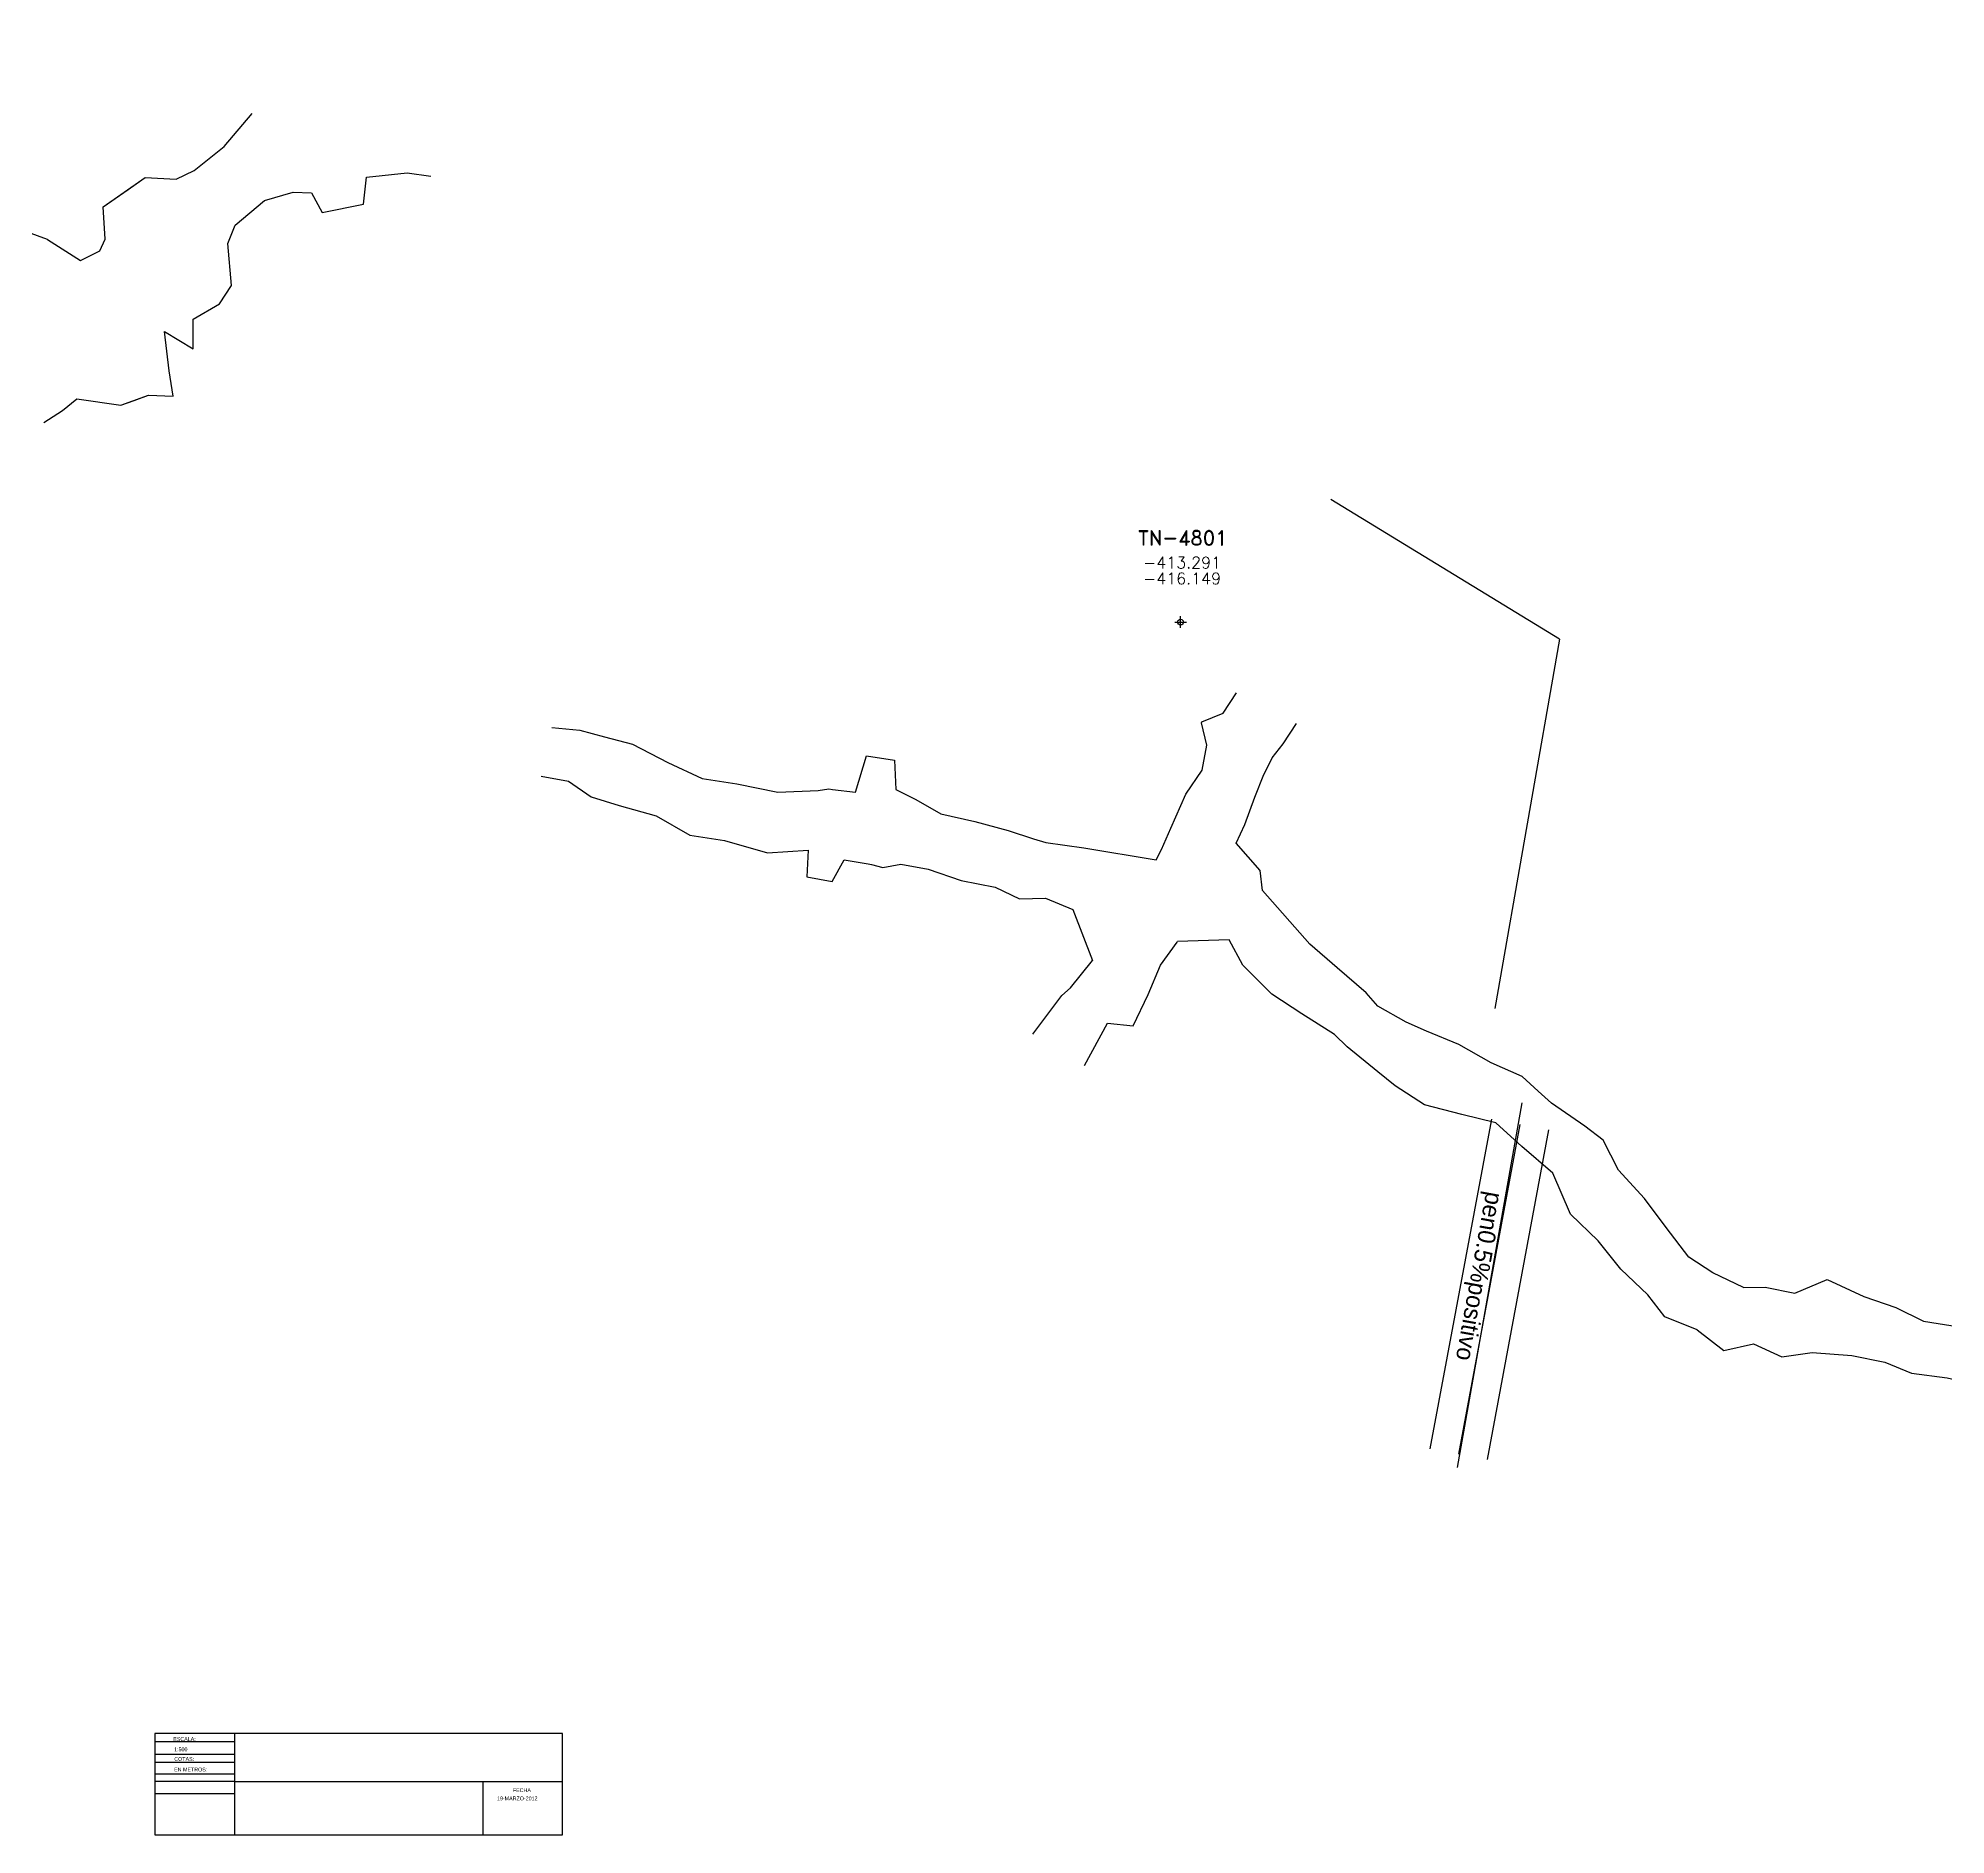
# Model space of a CAD drawing. Extents: x 3 to 13121, y 0 to 10397.
# Drawn here: x 10665.9 to 10830.1, y 9772.4 to 9927.1 of the extents above; entities that cross this region are included whole.
import ezdxf
from ezdxf.enums import TextEntityAlignment as Align

# ---------------------------------------------------------------- set-up
doc = ezdxf.new("R2010")
doc.units = 0
doc.header["$MEASUREMENT"] = 0
doc.header["$PDMODE"] = 34
doc.header["$PDSIZE"] = 0.5
doc.layers.add('F-485-7495-EW-SCR', color=4, linetype='Continuous')
doc.styles.add('ROMAND', font='romand', dxfattribs={"width": 0.7})
doc.styles.add('ROMANS', font='romans.shx', dxfattribs={"width": 1.65})

# ---------------------------------------------------------------- blocks, each defined once
blk = doc.blocks.new('F2')
blk.add_point((0, 0))
at = {"style": 'ROMAND'}
for tag, height, p in [('NOMBRE', 1.25, (0.2, 6.62)), ('CIELO', 1, (0.14, 4.62)), ('PISO', 1, (0.14, 3.25))]:
    blk.add_attdef(tag, text='', height=height, dxfattribs=at).set_placement(p, align=Align.CENTER)
at = {"style": 'ROMANS', "flags": 1}
for tag, p in [('MINA', (-0.07, -3.26)), ('LOCALIZACION', (-0.07, -4.93)), ('ESTRUCTURA', (-0.07, -6.62)), ('NIVEL', (-0.07, -8.29)), ('OBRA', (-0.07, -10.12)), ('FECHA', (-0.07, -11.79)), ('ATRAS', (-0.07, -13.48)), ('TOPOGRAFO', (2.67, -15.3))]:
    blk.add_attdef(tag, text='', height=1.25, dxfattribs=at).set_placement(p, align=Align.CENTER)

msp = doc.modelspace()

# ---------------------------------------------------------------- linework, layer by layer
at = {"color": 5, "linetype": 'Continuous'}
for points in [[(10796.87471, 9875.34221), (10777.19158, 9887.36666)], [(10796.87471, 9875.34221), (10791.32599, 9843.53783)]]:
    msp.add_lwpolyline(points, dxfattribs=at)
at = {"color": 0, "linetype": 'Continuous'}
for points in [[(10675.98599, 9781.1152), (10675.98599, 9772.39504), (10711.0718, 9772.39504), (10711.0718, 9781.1152), (10675.98599, 9781.1152)], [(10682.83874, 9780.40105), (10675.98599, 9780.40105)], [(10682.83874, 9781.1152), (10682.83874, 9772.39504)], [(10675.98599, 9779.34862), (10682.83874, 9779.34862)], [(10682.83874, 9778.63447), (10675.98599, 9778.63447)], [(10675.98599, 9777.65721), (10682.83874, 9777.65721)], [(10682.83874, 9776.98064), (10675.98599, 9776.98064)], [(10682.83874, 9776.98064), (10711.0718, 9776.98064)], [(10704.21906, 9776.98064), (10704.21906, 9772.39504)], [(10682.83874, 9775.92821), (10675.98599, 9775.92821)]]:
    msp.add_lwpolyline(points, dxfattribs=at)
at = {"layer": 'F-485-7495-EW-SCR', "color": 4, "linetype": 'Continuous'}
for points, elevation in [([(10666.72467, 9909.7521), (10663.29888, 9910.98991), (10661.44771, 9912.17751), (10659.74592, 9914.33856), (10657.9123, 9916.10895), (10656.13636, 9916.61764), (10654.84967, 9917.79803), (10654.86463, 9919.05088), (10653.24461, 9921.97657), (10654.85032, 9923.78565), (10657.65098, 9926.04155), (10661.68942, 9927.07489)], -429.2355), ([(10666.72561, 9909.75222), (10663.29888, 9910.98991), (10661.44771, 9912.17751), (10659.74592, 9914.33856), (10657.9123, 9916.10895), (10656.13636, 9916.61764), (10654.84967, 9917.79803), (10654.86463, 9919.05088), (10653.24461, 9921.97657), (10654.85032, 9923.78565), (10654.85032, 9923.78565), (10657.65098, 9926.04155)], -425.1355), ([(10666.72467, 9909.7521), (10666.72467, 9909.7521), (10666.72467, 9909.7521), (10669.58358, 9907.9421), (10671.23822, 9908.75498), (10671.70594, 9909.77026), (10671.51654, 9912.56544), (10673.67039, 9914.03445), (10675.13747, 9915.08148), (10677.82342, 9914.92669), (10679.36268, 9915.68731), (10681.93848, 9917.74159), (10684.35078, 9920.58477)], -424.89759), ([(10666.72561, 9909.75222), (10666.72561, 9909.75222), (10669.58358, 9907.9421), (10671.23822, 9908.75498), (10671.70594, 9909.77026), (10671.51654, 9912.56544), (10675.13747, 9915.08148), (10677.82342, 9914.92669), (10679.36268, 9915.68731), (10681.93848, 9917.74159), (10684.35078, 9920.58477)], -420.29759), ([(10666.40814, 9893.99533), (10668.01577, 9895.02681), (10669.26427, 9896.02688), (10673.04358, 9895.46664), (10674.18938, 9895.87433), (10675.41648, 9896.34235), (10677.54023, 9896.24974), (10677.21074, 9898.4202), (10676.80229, 9901.80868), (10679.27058, 9900.32642), (10679.26873, 9902.88745), (10681.54762, 9904.20037), (10682.57708, 9905.79373), (10682.26218, 9909.38526), (10682.89972, 9910.96509), (10685.41558, 9913.09941), (10687.87205, 9913.81489), (10689.46525, 9913.75351), (10690.3909, 9912.0712), (10693.94489, 9912.78151), (10694.18162, 9915.10337), (10697.68573, 9915.47686), (10699.72582, 9915.18749)], -424.89759), ([(10666.40814, 9893.99533), (10668.01577, 9895.02681), (10669.26427, 9896.02688), (10673.04358, 9895.46664), (10675.41648, 9896.34235), (10677.54023, 9896.24974), (10677.21074, 9898.4202), (10676.80229, 9901.80868), (10679.27058, 9900.32642), (10679.26873, 9902.88745), (10681.54762, 9904.20037), (10682.57708, 9905.79373), (10682.26218, 9909.38526), (10682.89972, 9910.96509), (10685.41558, 9913.09941), (10687.87205, 9913.81489), (10689.46525, 9913.7535), (10690.3909, 9912.0712), (10693.94489, 9912.7815), (10694.18161, 9915.10337)], -420.29759), ([(10694.18161, 9915.10337), (10697.68573, 9915.47686)], -420.29759), ([(10793.63651, 9835.4059), (10788.05996, 9804.0121)], -425.14877), ([(10793.48, 9833.541), (10788.19, 9805.172)], -429.919)]:
    msp.add_lwpolyline(points, dxfattribs=dict(at, elevation=elevation))
for points in [[(10791.02236, 9833.99928), (10785.73236, 9805.63028)], [(10795.93764, 9833.08272), (10790.64764, 9804.71372)]]:
    msp.add_lwpolyline(points, dxfattribs=at)
for points in [[(10762.16079, 9856.34355, -424.12729), (10762.61521, 9857.23093, -424.20511), (10763.43502, 9859.05128, -424.86076), (10764.71113, 9861.98207, -424.70981), (10766.11418, 9864.0638, -425.30437), (10766.5344, 9866.20078, -425.46781), (10766.05891, 9868.12439, -425.78454), (10766.10435, 9868.21313, -425.79233), (10767.94308, 9868.95168, -425.50907), (10769.07536, 9870.72403, -425.6725)], [(10762.16079, 9856.34355, -428.52729), (10762.61521, 9857.23093, -428.60511), (10763.43502, 9859.05128, -428.76076), (10764.71113, 9861.98207, -429.00981), (10766.11418, 9864.0638, -429.40437), (10766.5344, 9866.20078, -429.56781), (10766.05891, 9868.12439, -429.58454), (10766.10435, 9868.21313, -429.59233), (10767.94308, 9868.95168, -429.60907), (10769.07536, 9870.72403, -429.7725)], [(10710.14632, 9867.72842, -423.06228), (10712.55361, 9867.5057, -422.83534), (10714.67968, 9866.93531, -422.50232), (10717.0986, 9866.30045, -422.67842), (10720.12647, 9864.7124, -423.17888), (10723.09972, 9863.34116, -423.37629), (10726.07121, 9862.89185, -423.16761)], [(10710.14632, 9867.72842, -426.76228), (10712.55361, 9867.5057, -426.93534), (10714.67968, 9866.93531, -426.90232), (10717.0986, 9866.30045, -427.07842), (10720.12647, 9864.7124, -427.17888), (10723.09972, 9863.34116, -427.57629), (10726.07121, 9862.89185, -427.36761)], [(10769.03995, 9857.76138, -428.07911), (10769.78461, 9859.38404, -429.00981), (10770.65362, 9861.73924, -429.40437), (10771.42987, 9863.69391, -429.56781), (10772.11148, 9865.02499, -429.58454), (10772.15693, 9865.11373, -429.59233), (10773.10557, 9866.30806, -429.60907), (10774.23785, 9868.08041, -429.7725)], [(10769.04393, 9857.75687, -423.88003), (10769.04855, 9857.76538, -423.87911), (10769.78461, 9859.38404, -424.70981), (10770.65362, 9861.73924, -425.30437), (10771.42987, 9863.69391, -425.46781), (10772.11148, 9865.02499, -425.78454), (10772.15693, 9865.11373, -425.79233), (10773.10557, 9866.30806, -425.50907), (10774.23785, 9868.08041, -425.6725)], [(10726.07121, 9862.89185, -423.16761), (10729.59341, 9862.16416, -422.92564), (10733.06174, 9862.29263, -421.99068), (10733.99878, 9862.43976, -422.2079), (10734.2946, 9862.39018, -422.21364), (10736.28326, 9862.15827, -422.4519), (10737.22256, 9865.29204, -422.79207), (10739.64978, 9864.92147, -422.79781), (10739.76811, 9862.38536, -422.71694)], [(10726.07121, 9862.89185, -427.36761), (10729.59341, 9862.16416, -427.12564), (10733.06174, 9862.29263, -427.09068), (10733.99878, 9862.43976, -427.0079), (10734.2946, 9862.39018, -427.01364), (10736.28326, 9862.15827, -426.9519), (10737.22256, 9865.29202, -426.99207), (10739.64978, 9864.92147, -426.99781), (10739.76811, 9862.38536, -427.11694)], [(10709.22192, 9863.52895, -423.06228), (10711.58621, 9863.11091, -422.83534), (10713.5403, 9861.75922, -422.50232), (10715.93772, 9861.02671, -422.67842), (10719.11608, 9860.12229, -423.17888), (10722.02483, 9858.45806, -423.37629), (10724.99633, 9858.00875, -423.16761)], [(10709.22192, 9863.52895, -426.76228), (10711.58621, 9863.11091, -426.93534), (10713.5403, 9861.75922, -426.90232), (10715.93772, 9861.02671, -427.07842), (10719.11608, 9860.12229, -427.17888), (10722.02483, 9858.45806, -427.57629), (10724.99633, 9858.00875, -427.36761)], [(10739.76811, 9862.38536, -422.71694), (10741.46848, 9861.52052, -422.82692), (10743.63569, 9860.29793, -423.16875), (10746.54287, 9859.62196, -423.17104), (10749.4274, 9858.84859, -423.67332), (10751.61094, 9858.13554, -423.50508), (10752.66109, 9857.82376, -423.84767), (10755.93168, 9857.38173, -424.13988), (10762.16079, 9856.34355, -424.12729), (10762.16079, 9856.34355, -424.12729)], [(10739.76811, 9862.38536, -427.11694), (10741.46848, 9861.52052, -427.22692), (10743.63569, 9860.29793, -427.26875), (10746.54287, 9859.62196, -427.27104), (10749.4274, 9858.84859, -427.57332), (10751.61094, 9858.13554, -427.80508), (10752.66109, 9857.82376, -428.14767), (10755.93168, 9857.38173, -428.43988), (10762.16079, 9856.34355, -428.52729), (10762.16079, 9856.34355, -428.52729)], [(10724.99633, 9858.00875, -423.16761), (10728.71734, 9856.93707, -422.92564), (10732.2022, 9857.16416, -421.99068), (10732.09433, 9854.85755, -422.2079), (10734.27832, 9854.47948, -422.21364), (10735.30801, 9856.33943, -422.4519), (10737.37874, 9855.99237, -422.79207), (10737.67456, 9855.94279, -422.79781), (10738.6441, 9855.6789, -422.71694)], [(10724.99633, 9858.00875, -427.36761), (10728.71734, 9856.93707, -427.12564), (10732.2022, 9857.16416, -427.09068), (10732.09433, 9854.85755, -427.0079), (10734.27832, 9854.47948, -427.01364), (10735.30801, 9856.33943, -426.9519), (10737.37874, 9855.99237, -426.99207), (10737.67456, 9855.94279, -426.99781), (10738.6441, 9855.6789, -427.11694)], [(10783.67759, 9842.34874, -429.20964), (10781.25694, 9843.74174, -428.42167), (10780.24471, 9844.88857, -428.20938), (10777.73931, 9847.04548, -428.18234), (10775.39309, 9849.08131, -428.15694), (10771.32229, 9853.70866, -428.12827), (10771.10258, 9855.42117, -428.10369), (10769.03995, 9857.76138, -428.07911)], [(10783.67759, 9842.34874, -424.60964), (10781.25694, 9843.74174, -424.42167), (10780.24471, 9844.88857, -424.40938), (10777.73931, 9847.04548, -423.98234), (10775.39309, 9849.08131, -423.95694), (10771.32229, 9853.70866, -423.92827), (10771.10258, 9855.42117, -423.90369), (10769.04855, 9857.76538, -423.87911)], [(10738.6441, 9855.6789, -422.71694), (10740.17756, 9855.96863, -422.82692), (10742.52595, 9855.52525, -423.16875), (10745.36519, 9854.55708, -423.17104), (10748.29501, 9853.97851, -423.67332), (10750.41061, 9852.97325, -423.50508), (10752.64345, 9853.04541, -423.84767), (10754.98932, 9852.07143, -424.13988), (10756.68491, 9847.66462, -423.65512), (10756.68491, 9847.66462, -423.65512)], [(10738.6441, 9855.6789, -427.11694), (10740.17756, 9855.96863, -427.22692), (10742.52595, 9855.52525, -427.26875), (10745.36519, 9854.55708, -427.27104), (10748.29501, 9853.97851, -427.57332), (10750.41061, 9852.97325, -427.80508), (10752.64363, 9853.04541, -428.14767), (10754.98932, 9852.07143, -428.43988), (10756.68491, 9847.66462, -428.35512), (10756.68491, 9847.66462, -428.35512)], [(10755.98895, 9838.62798, -423.13096), (10757.96952, 9842.27047, -423.39951), (10760.17095, 9842.04147, -423.86099), (10761.46989, 9844.75534, -423.65512), (10762.52786, 9847.26535, -423.62984), (10763.96889, 9849.25049, -423.98838), (10763.99481, 9849.29313, -423.99162)], [(10755.98895, 9838.62798, -428.03096), (10757.96952, 9842.27047, -428.29951), (10760.17095, 9842.04147, -428.16099), (10761.46989, 9844.75534, -428.35512), (10762.52786, 9847.26535, -428.42984), (10763.96889, 9849.25049, -428.38838), (10763.99481, 9849.29313, -428.39162)], [(10781.24646, 9838.09438, -424.60964), (10778.59322, 9840.23965, -424.42167), (10777.52045, 9841.30689, -424.40938), (10774.71236, 9843.06584, -423.98234), (10772.12398, 9844.7833, -423.95694), (10769.62495, 9847.25763, -423.92827), (10768.44658, 9849.44793, -423.90369), (10763.99814, 9849.30057, -423.87911)], [(10781.24646, 9838.09438, -429.20964), (10778.59322, 9840.23965, -428.42167), (10777.52045, 9841.30689, -428.20938), (10774.71236, 9843.06584, -428.18234), (10772.12398, 9844.7833, -428.15694), (10769.62495, 9847.25762, -428.12827), (10768.44658, 9849.44793, -428.10369), (10763.99814, 9849.30057, -428.07911)], [(10751.54575, 9841.32946, -423.13096), (10754.039, 9844.66023, -423.39951), (10754.78784, 9845.31442, -423.86099), (10756.68491, 9847.66462, -423.65512)], [(10751.54575, 9841.32946, -428.03096), (10754.039, 9844.66023, -428.29951), (10754.78784, 9845.31442, -428.16099), (10756.68491, 9847.66462, -428.35512)], [(10796.18272, 9835.38406, -425.02827), (10795.03729, 9836.43319, -425.24054), (10793.67318, 9837.67341, -424.87807), (10791.00686, 9838.85153, -424.75575), (10788.22895, 9840.43895, -424.59803), (10785.4262, 9841.57986, -424.74391), (10783.67759, 9842.34874, -424.60964)], [(10796.18272, 9835.38406, -429.32827), (10795.03729, 9836.43319, -429.34054), (10793.67318, 9837.67341, -429.20807), (10791.00686, 9838.85153, -428.85575), (10788.22895, 9840.43895, -428.59803), (10785.4262, 9841.57986, -428.44391), (10783.67759, 9842.34874, -429.20964)], [(10793.65187, 9831.6632, -425.02827), (10791.39089, 9833.67951, -424.87807), (10788.4765, 9834.42352, -424.75575), (10785.25205, 9835.22953, -424.59803), (10782.747, 9836.89138, -424.74391), (10781.24646, 9838.09438, -424.60964)], [(10793.65187, 9831.6632, -429.32827), (10791.39089, 9833.67951, -429.20807), (10788.4765, 9834.42352, -428.85575), (10785.25205, 9835.22953, -428.59803), (10782.747, 9836.89138, -428.44391), (10781.24646, 9838.09438, -429.20964)], [(10800.65015, 9832.20928, -425.57095), (10799.07412, 9833.41739, -425.37671), (10796.18272, 9835.38406, -425.02827)], [(10800.65015, 9832.20928, -429.57095), (10799.07412, 9833.41739, -429.57671), (10796.18272, 9835.38406, -429.32827)], [(10796.3183, 9829.36579, -425.37671), (10793.65187, 9831.6632, -425.02827)], [(10796.3183, 9829.36579, -429.57671), (10793.65187, 9831.6632, -429.32827)], [(10812.71448, 9819.52899, -424.52208), (10810.07739, 9820.77225, -424.22962), (10808.01143, 9822.13305, -424.23632), (10806.06662, 9824.69188, -425.94526), (10804.18949, 9827.1771, -426.05391), (10801.95615, 9829.60653, -425.86313), (10800.65015, 9832.20928, -425.57095)], [(10812.71448, 9819.52899, -428.82208), (10810.07739, 9820.77225, -429.02962), (10808.01143, 9822.13305, -429.03632), (10806.06662, 9824.69188, -428.94526), (10804.18949, 9827.1771, -428.85391), (10801.95615, 9829.60653, -429.56313), (10800.65015, 9832.20928, -429.57095)], [(10808.73904, 9815.87442, -424.52208), (10805.95472, 9816.98233, -424.22962), (10804.47771, 9818.88454, -424.23632), (10802.1648, 9821.10499, -425.94526), (10800.21406, 9823.52253, -426.05391), (10797.83348, 9825.8166, -425.86313), (10796.3183, 9829.36579, -425.37671)], [(10808.73904, 9815.87442, -428.82208), (10805.95472, 9816.98233, -429.02962), (10804.47771, 9818.88454, -429.03632), (10802.1648, 9821.10499, -428.94526), (10800.21406, 9823.52253, -428.85391), (10797.83348, 9825.8166, -429.56313), (10796.3183, 9829.36579, -429.57671)], [(10812.71448, 9819.52899, -424.52208), (10814.57873, 9819.55346, -426.7916), (10817.12439, 9819.03764, -426.70787), (10819.90975, 9820.20781, -427.11967), (10823.07983, 9818.74922, -427.87171), (10825.83979, 9817.78185, -427.10139)], [(10812.71448, 9819.52899, -428.82208), (10814.57873, 9819.55346, -430.9916), (10817.12439, 9819.03764, -431.00787), (10819.90975, 9820.20781, -431.11967), (10823.07983, 9818.74922, -431.07171), (10825.83979, 9817.78185, -431.00139)], [(10825.83979, 9817.78185, -427.10139), (10825.83979, 9817.78185, -427.10139), (10828.21835, 9816.63303, -426.63876), (10831.28027, 9816.12601, -426.87141), (10833.9756, 9815.80695, -427.18695), (10837.27079, 9815.86169, -427.42388), (10840.15408, 9815.90958, -427.54369)], [(10825.83979, 9817.78185, -431.00139), (10825.83979, 9817.78185, -431.00139), (10828.21835, 9816.63303, -430.83876), (10831.28027, 9816.12601, -431.07141), (10833.9756, 9815.80695, -431.18695), (10837.27079, 9815.86169, -432.12388), (10840.15408, 9815.90958, -431.74369)], [(10808.73904, 9815.87442, -424.52208), (10811.01984, 9814.09507, -426.96575)], [(10808.73904, 9815.87442, -428.82208), (10811.01984, 9814.09507, -431.06575)], [(10811.01984, 9814.09507, -426.96575), (10813.58578, 9814.65304, -426.7916), (10816.0123, 9813.54918, -426.70787), (10818.63878, 9813.93528, -427.11967), (10822.04717, 9813.65278, -427.87171), (10824.88656, 9813.07745, -427.10139)], [(10811.01984, 9814.09507, -431.06575), (10813.58578, 9814.65304, -430.9916), (10816.0123, 9813.54918, -431.00787), (10818.63878, 9813.93528, -431.11967), (10822.04717, 9813.65278, -431.07171), (10824.88656, 9813.07745, -431.00139)], [(10824.88656, 9813.07745, -427.10139), (10824.88656, 9813.07745, -427.10139), (10827.17599, 9812.15268, -426.63876), (10830.26057, 9811.74306, -426.87141), (10832.88793, 9811.13181, -427.18695), (10836.16045, 9811.08914, -427.42388), (10838.9531, 9810.74744, -427.54369)], [(10824.88656, 9813.07745, -431.00139), (10824.88656, 9813.07745, -431.00139), (10827.17599, 9812.15268, -430.83876), (10830.26057, 9811.74306, -431.07141), (10832.88793, 9811.13181, -431.18695), (10836.16045, 9811.08914, -432.12388), (10838.9531, 9810.74744, -431.74369)]]:
    msp.add_polyline3d(points, dxfattribs=at)

# ---------------------------------------------------------------- block references
at = {"color": 5, "linetype": 'Continuous'}
msp.add_blockref('F2', (10764.26188, 9876.80509, -413.29097), dxfattribs=at).add_auto_attribs({'NOMBRE': 'TN-4801', 'CIELO': '-413.291', 'PISO': '-416.149'})

# ---------------------------------------------------------------- texts
at = {"color": 0, "linetype": 'Continuous', "width": 3.5464266, "attachment_point": 1}
for s, insert, char_height in [('ESCALA:', (10677.55806, 9780.81202), 0.331841), ('1:500', (10677.63492, 9779.9194), 0.331841), ('COTAS:', (10677.65032, 9779.0904), 0.331841), ('EN METROS:', (10677.63492, 9778.1846), 0.331841), ('19-MARZO-2012', (10705.42641, 9775.69754), 0.3318409), ('FECHA', (10706.79333, 9776.40683), 0.331841)]:
    msp.add_mtext(s, dxfattribs=dict(at, insert=insert, char_height=char_height))
at = {"layer": 'F-485-7495-EW-SCR', "color": 4, "linetype": 'Continuous', "insert": (10792.04753, 9827.58161), "char_height": 1.5, "width": 31.5850242, "attachment_point": 1, "rotation": 259.7348002}
msp.add_mtext('pen0.5%positivo', dxfattribs=at)

doc.saveas('drawing.dxf')
